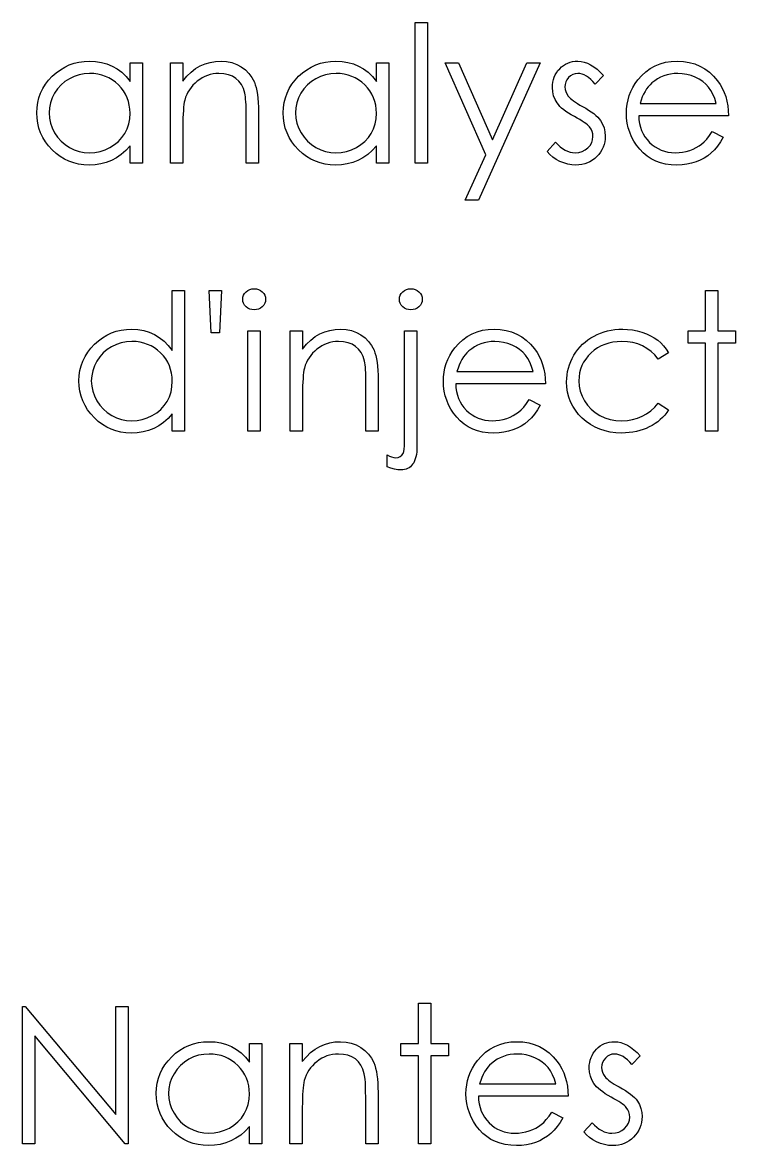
# Model space of a CAD drawing. Header units: millimetres. Extents: x 3 to 788, y -577 to 0.
# Drawn here: x 421.16 to 439.34, y -338.71 to -310.07 of the extents above; entities that cross this region are included whole.
import ezdxf

# ---------------------------------------------------------------- set-up
doc = ezdxf.new("R2010")
doc.units = ezdxf.units.MM
doc.layers.get('0').update_dxf_attribs({"lineweight": 25})

msp = doc.modelspace()

# ---------------------------------------------------------------- linework, layer by layer
at = {"color": 7, "linetype": 'Continuous', "flags": 128}
for points in [[(431.176, -310.074), (431.49, -310.074), (431.49, -310.074), (431.49, -313.663), (431.49, -313.663), (431.176, -313.663), (431.176, -313.663), (431.176, -310.074)], [(424.221, -311.106), (424.221, -313.663), (424.221, -313.663), (423.907, -313.663), (423.907, -313.663), (423.907, -313.221), (423.907, -313.221), (423.798, -313.339), (423.684, -313.44), (423.562, -313.524), (423.434, -313.591), (423.3, -313.642), (423.161, -313.679), (423.014, -313.701), (422.862, -313.708), (422.862, -313.708), (422.727, -313.702), (422.596, -313.684), (422.471, -313.653), (422.35, -313.611), (422.235, -313.557), (422.124, -313.49), (422.019, -313.412), (421.919, -313.32), (421.827, -313.221), (421.748, -313.116), (421.681, -313.006), (421.626, -312.891), (421.583, -312.77), (421.553, -312.645), (421.535, -312.513), (421.528, -312.377), (421.528, -312.377), (421.535, -312.244), (421.553, -312.115), (421.584, -311.992), (421.627, -311.873), (421.683, -311.759), (421.75, -311.65), (421.83, -311.546), (421.922, -311.447), (422.023, -311.357), (422.13, -311.278), (422.241, -311.211), (422.357, -311.157), (422.478, -311.115), (422.605, -311.085), (422.736, -311.067), (422.872, -311.061), (422.872, -311.061), (423.028, -311.068), (423.177, -311.092), (423.318, -311.131), (423.451, -311.185), (423.576, -311.256), (423.695, -311.345), (423.804, -311.453), (423.907, -311.579), (423.907, -311.579), (423.907, -311.106), (423.907, -311.106), (424.221, -311.106)], [(424.939, -311.106), (425.253, -311.106), (425.253, -311.106), (425.253, -311.567), (425.253, -311.567), (425.356, -311.444), (425.464, -311.338), (425.577, -311.251), (425.697, -311.181), (425.821, -311.129), (425.95, -311.091), (426.086, -311.068), (426.226, -311.061), (426.226, -311.061), (426.367, -311.07), (426.501, -311.096), (426.626, -311.142), (426.742, -311.205), (426.847, -311.284), (426.938, -311.375), (427.014, -311.479), (427.075, -311.595), (427.1, -311.66), (427.122, -311.734), (427.14, -311.817), (427.156, -311.908), (427.167, -312.007), (427.175, -312.115), (427.181, -312.232), (427.182, -312.357), (427.182, -312.357), (427.182, -313.663), (427.182, -313.663), (426.868, -313.663), (426.868, -313.663), (426.868, -312.46), (426.868, -312.46), (426.867, -312.356), (426.866, -312.26), (426.863, -312.174), (426.859, -312.096), (426.853, -312.028), (426.847, -311.969), (426.839, -311.919), (426.831, -311.878), (426.831, -311.878), (426.795, -311.76), (426.745, -311.658), (426.682, -311.572), (426.606, -311.501), (426.516, -311.446), (426.414, -311.406), (426.299, -311.383), (426.171, -311.375), (426.171, -311.375), (426.095, -311.378), (426.022, -311.387), (425.95, -311.402), (425.88, -311.423), (425.812, -311.451), (425.746, -311.484), (425.683, -311.524), (425.621, -311.57), (425.563, -311.62), (425.51, -311.673), (425.462, -311.729), (425.42, -311.788), (425.382, -311.849), (425.35, -311.914), (425.323, -311.982), (425.301, -312.052), (425.301, -312.052), (425.29, -312.104), (425.28, -312.166), (425.272, -312.236), (425.265, -312.318), (425.26, -312.408), (425.256, -312.509), (425.253, -312.619), (425.253, -312.738), (425.253, -312.738), (425.253, -313.663), (425.253, -313.663), (424.939, -313.663), (424.939, -313.663), (424.939, -311.106)], [(430.503, -311.106), (430.503, -313.663), (430.503, -313.663), (430.189, -313.663), (430.189, -313.663), (430.189, -313.221), (430.189, -313.221), (430.08, -313.339), (429.966, -313.44), (429.844, -313.524), (429.716, -313.591), (429.582, -313.642), (429.443, -313.679), (429.296, -313.701), (429.144, -313.708), (429.144, -313.708), (429.009, -313.702), (428.878, -313.684), (428.753, -313.653), (428.632, -313.611), (428.517, -313.557), (428.406, -313.49), (428.301, -313.412), (428.201, -313.32), (428.109, -313.221), (428.03, -313.116), (427.963, -313.006), (427.908, -312.891), (427.865, -312.77), (427.835, -312.645), (427.817, -312.513), (427.81, -312.377), (427.81, -312.377), (427.817, -312.244), (427.835, -312.115), (427.866, -311.992), (427.909, -311.873), (427.965, -311.759), (428.032, -311.65), (428.112, -311.546), (428.204, -311.447), (428.305, -311.357), (428.412, -311.278), (428.523, -311.211), (428.639, -311.157), (428.76, -311.115), (428.887, -311.085), (429.018, -311.067), (429.154, -311.061), (429.154, -311.061), (429.31, -311.068), (429.459, -311.092), (429.6, -311.131), (429.733, -311.185), (429.858, -311.256), (429.977, -311.345), (430.086, -311.453), (430.189, -311.579), (430.189, -311.579), (430.189, -311.106), (430.189, -311.106), (430.503, -311.106)], [(431.939, -311.106), (432.277, -311.106), (432.277, -311.106), (433.143, -313.065), (433.143, -313.065), (434.022, -311.106), (434.022, -311.106), (434.362, -311.106), (434.362, -311.106), (432.791, -314.606), (432.791, -314.606), (432.452, -314.606), (432.452, -314.606), (432.973, -313.445), (432.973, -313.445), (431.939, -311.106)], [(435.977, -311.425), (435.764, -311.644), (435.764, -311.644), (435.708, -311.581), (435.652, -311.526), (435.596, -311.48), (435.541, -311.442), (435.486, -311.413), (435.431, -311.392), (435.376, -311.379), (435.322, -311.375), (435.322, -311.375), (435.256, -311.381), (435.195, -311.401), (435.139, -311.433), (435.087, -311.479), (435.045, -311.533), (435.014, -311.59), (434.996, -311.652), (434.99, -311.719), (434.99, -311.719), (434.996, -311.779), (435.012, -311.838), (435.039, -311.895), (435.077, -311.951), (435.077, -311.951), (435.101, -311.98), (435.132, -312.009), (435.169, -312.041), (435.211, -312.073), (435.261, -312.107), (435.315, -312.141), (435.376, -312.178), (435.442, -312.215), (435.442, -312.215), (435.523, -312.261), (435.598, -312.307), (435.666, -312.352), (435.727, -312.397), (435.781, -312.442), (435.828, -312.486), (435.869, -312.53), (435.903, -312.574), (435.903, -312.574), (435.955, -312.664), (435.992, -312.76), (436.014, -312.862), (436.022, -312.969), (436.022, -312.969), (436.018, -313.045), (436.009, -313.118), (435.992, -313.188), (435.969, -313.255), (435.938, -313.319), (435.901, -313.38), (435.858, -313.438), (435.807, -313.494), (435.752, -313.544), (435.694, -313.588), (435.632, -313.624), (435.567, -313.654), (435.498, -313.678), (435.426, -313.695), (435.351, -313.705), (435.272, -313.708), (435.272, -313.708), (435.167, -313.703), (435.064, -313.685), (434.963, -313.656), (434.864, -313.616), (434.77, -313.566), (434.686, -313.506), (434.609, -313.438), (434.541, -313.362), (434.541, -313.362), (434.749, -313.125), (434.749, -313.125), (434.81, -313.188), (434.871, -313.243), (434.933, -313.289), (434.996, -313.327), (435.059, -313.356), (435.125, -313.377), (435.19, -313.39), (435.256, -313.394), (435.256, -313.394), (435.347, -313.386), (435.43, -313.363), (435.507, -313.325), (435.576, -313.271), (435.634, -313.208), (435.675, -313.137), (435.699, -313.063), (435.708, -312.982), (435.708, -312.982), (435.702, -312.916), (435.686, -312.853), (435.659, -312.794), (435.622, -312.738), (435.622, -312.738), (435.597, -312.712), (435.566, -312.683), (435.527, -312.652), (435.482, -312.62), (435.43, -312.586), (435.371, -312.551), (435.306, -312.514), (435.234, -312.475), (435.234, -312.475), (435.156, -312.431), (435.085, -312.387), (435.02, -312.342), (434.961, -312.299), (434.909, -312.255), (434.864, -312.212), (434.825, -312.168), (434.793, -312.126), (434.793, -312.126), (434.742, -312.037), (434.705, -311.941), (434.683, -311.84), (434.676, -311.732), (434.676, -311.732), (434.679, -311.661), (434.687, -311.594), (434.702, -311.529), (434.721, -311.467), (434.747, -311.409), (434.779, -311.354), (434.816, -311.301), (434.859, -311.252), (434.906, -311.207), (434.957, -311.169), (435.01, -311.136), (435.066, -311.108), (435.126, -311.087), (435.188, -311.073), (435.254, -311.064), (435.322, -311.061), (435.322, -311.061), (435.404, -311.066), (435.485, -311.083), (435.567, -311.112), (435.649, -311.152), (435.73, -311.203), (435.812, -311.265), (435.895, -311.339), (435.977, -311.425)], [(438.749, -312.856), (439.028, -313.002), (439.028, -313.002), (438.96, -313.119), (438.886, -313.224), (438.808, -313.318), (438.723, -313.4), (438.634, -313.47), (438.54, -313.532), (438.44, -313.585), (438.335, -313.63), (438.223, -313.664), (438.105, -313.689), (437.979, -313.703), (437.847, -313.708), (437.847, -313.708), (437.7, -313.702), (437.561, -313.683), (437.43, -313.651), (437.308, -313.607), (437.194, -313.55), (437.088, -313.481), (436.99, -313.399), (436.901, -313.304), (436.821, -313.202), (436.752, -313.096), (436.694, -312.987), (436.646, -312.874), (436.608, -312.758), (436.581, -312.64), (436.566, -312.517), (436.56, -312.391), (436.56, -312.391), (436.565, -312.274), (436.579, -312.159), (436.602, -312.047), (436.634, -311.939), (436.675, -311.833), (436.726, -311.732), (436.786, -311.633), (436.855, -311.537), (436.855, -311.537), (436.952, -311.426), (437.058, -311.329), (437.17, -311.247), (437.292, -311.18), (437.421, -311.128), (437.557, -311.09), (437.702, -311.068), (437.855, -311.061), (437.855, -311.061), (438.012, -311.068), (438.161, -311.092), (438.302, -311.132), (438.435, -311.186), (438.559, -311.257), (438.676, -311.344), (438.784, -311.446), (438.885, -311.564), (438.885, -311.564), (438.949, -311.656), (439.005, -311.753), (439.052, -311.856), (439.091, -311.964), (439.122, -312.077), (439.144, -312.197), (439.157, -312.321), (439.163, -312.452), (439.163, -312.452), (436.875, -312.452), (436.875, -312.452), (436.881, -312.553), (436.895, -312.649), (436.917, -312.741), (436.948, -312.828), (436.986, -312.91), (437.032, -312.988), (437.087, -313.061), (437.149, -313.13), (437.218, -313.191), (437.29, -313.245), (437.367, -313.291), (437.447, -313.328), (437.531, -313.357), (437.62, -313.377), (437.712, -313.39), (437.808, -313.394), (437.808, -313.394), (437.902, -313.391), (437.993, -313.379), (438.085, -313.36), (438.174, -313.334), (438.261, -313.302), (438.34, -313.264), (438.412, -313.222), (438.478, -313.175), (438.542, -313.119), (438.608, -313.046), (438.678, -312.959), (438.749, -312.856)], [(422.876, -311.375), (422.738, -311.383), (422.607, -311.408), (422.48, -311.449), (422.359, -311.507), (422.247, -311.579), (422.147, -311.665), (422.058, -311.764), (421.982, -311.877), (421.921, -311.997), (421.878, -312.122), (421.851, -312.25), (421.842, -312.381), (421.842, -312.381), (421.852, -312.511), (421.878, -312.639), (421.922, -312.764), (421.983, -312.886), (422.061, -312.999), (422.149, -313.1), (422.25, -313.187), (422.363, -313.26), (422.484, -313.319), (422.609, -313.36), (422.739, -313.386), (422.873, -313.394), (422.873, -313.394), (423.009, -313.386), (423.142, -313.361), (423.27, -313.32), (423.395, -313.262), (423.51, -313.189), (423.613, -313.105), (423.7, -313.009), (423.773, -312.902), (423.832, -312.785), (423.874, -312.66), (423.898, -312.529), (423.907, -312.39), (423.907, -312.39), (423.902, -312.284), (423.888, -312.183), (423.864, -312.085), (423.832, -311.993), (423.79, -311.904), (423.739, -311.82), (423.679, -311.741), (423.609, -311.666), (423.532, -311.598), (423.452, -311.538), (423.366, -311.488), (423.277, -311.448), (423.183, -311.415), (423.085, -311.393), (422.982, -311.379), (422.876, -311.375)], [(429.158, -311.375), (429.021, -311.383), (428.889, -311.408), (428.763, -311.449), (428.641, -311.507), (428.529, -311.579), (428.429, -311.665), (428.34, -311.764), (428.264, -311.877), (428.203, -311.997), (428.16, -312.122), (428.133, -312.25), (428.125, -312.381), (428.125, -312.381), (428.134, -312.511), (428.16, -312.639), (428.204, -312.764), (428.265, -312.886), (428.343, -312.999), (428.431, -313.1), (428.532, -313.187), (428.645, -313.26), (428.766, -313.319), (428.892, -313.36), (429.021, -313.386), (429.155, -313.394), (429.155, -313.394), (429.291, -313.386), (429.424, -313.361), (429.552, -313.32), (429.677, -313.262), (429.792, -313.189), (429.895, -313.105), (429.982, -313.009), (430.055, -312.902), (430.114, -312.785), (430.156, -312.66), (430.18, -312.529), (430.189, -312.39), (430.189, -312.39), (430.184, -312.284), (430.17, -312.183), (430.147, -312.085), (430.114, -311.993), (430.072, -311.904), (430.021, -311.82), (429.961, -311.741), (429.891, -311.666), (429.814, -311.598), (429.734, -311.538), (429.648, -311.488), (429.559, -311.448), (429.465, -311.415), (429.367, -311.393), (429.265, -311.379), (429.158, -311.375)], [(438.849, -312.138), (438.812, -312.014), (438.766, -311.903), (438.714, -311.805), (438.653, -311.721), (438.585, -311.647), (438.505, -311.58), (438.415, -311.521), (438.315, -311.47), (438.208, -311.428), (438.098, -311.399), (437.986, -311.38), (437.871, -311.375), (437.871, -311.375), (437.777, -311.378), (437.686, -311.39), (437.598, -311.408), (437.515, -311.434), (437.433, -311.469), (437.356, -311.509), (437.283, -311.559), (437.212, -311.615), (437.212, -311.615), (437.163, -311.661), (437.117, -311.713), (437.074, -311.77), (437.035, -311.832), (436.999, -311.901), (436.965, -311.974), (436.935, -312.053), (436.907, -312.138), (436.907, -312.138), (438.849, -312.138)], [(425.298, -316.907), (425.298, -320.497), (425.298, -320.497), (424.983, -320.497), (424.983, -320.497), (424.983, -320.054), (424.983, -320.054), (424.875, -320.172), (424.761, -320.273), (424.639, -320.357), (424.511, -320.424), (424.377, -320.476), (424.237, -320.512), (424.091, -320.534), (423.939, -320.541), (423.939, -320.541), (423.803, -320.535), (423.673, -320.517), (423.548, -320.487), (423.427, -320.445), (423.312, -320.39), (423.201, -320.323), (423.096, -320.245), (422.996, -320.154), (422.904, -320.054), (422.825, -319.95), (422.758, -319.84), (422.703, -319.724), (422.66, -319.603), (422.63, -319.478), (422.612, -319.347), (422.605, -319.211), (422.605, -319.211), (422.612, -319.078), (422.63, -318.949), (422.661, -318.825), (422.704, -318.706), (422.76, -318.592), (422.827, -318.484), (422.907, -318.379), (422.999, -318.28), (423.1, -318.19), (423.207, -318.111), (423.318, -318.045), (423.434, -317.991), (423.555, -317.948), (423.682, -317.918), (423.813, -317.9), (423.949, -317.894), (423.949, -317.894), (424.105, -317.902), (424.254, -317.928), (424.395, -317.97), (424.528, -318.029), (424.653, -318.105), (424.772, -318.198), (424.881, -318.308), (424.983, -318.434), (424.983, -318.434), (424.983, -316.907), (424.983, -316.907), (425.298, -316.907)], [(426.191, -317.984), (425.973, -317.984), (425.973, -317.984), (425.926, -316.907), (425.926, -316.907), (426.24, -316.907), (426.24, -316.907), (426.191, -317.984)], [(427.069, -316.862), (427.127, -316.867), (427.181, -316.882), (427.231, -316.907), (427.275, -316.941), (427.313, -316.983), (427.34, -317.029), (427.356, -317.079), (427.362, -317.133), (427.362, -317.133), (427.356, -317.185), (427.34, -317.234), (427.313, -317.28), (427.275, -317.321), (427.231, -317.356), (427.181, -317.381), (427.127, -317.396), (427.069, -317.4), (427.069, -317.4), (427.011, -317.396), (426.959, -317.381), (426.909, -317.356), (426.864, -317.321), (426.827, -317.28), (426.8, -317.234), (426.784, -317.185), (426.778, -317.133), (426.778, -317.133), (426.784, -317.079), (426.8, -317.029), (426.827, -316.983), (426.864, -316.941), (426.909, -316.907), (426.959, -316.882), (427.011, -316.867), (427.069, -316.862)], [(431.064, -316.862), (431.123, -316.867), (431.176, -316.882), (431.226, -316.907), (431.27, -316.941), (431.308, -316.983), (431.334, -317.029), (431.35, -317.079), (431.355, -317.133), (431.355, -317.133), (431.35, -317.185), (431.334, -317.234), (431.308, -317.28), (431.27, -317.321), (431.226, -317.356), (431.176, -317.381), (431.123, -317.396), (431.064, -317.4), (431.064, -317.4), (431.005, -317.396), (430.951, -317.381), (430.902, -317.356), (430.857, -317.321), (430.82, -317.28), (430.793, -317.234), (430.778, -317.185), (430.772, -317.133), (430.772, -317.133), (430.778, -317.079), (430.793, -317.029), (430.82, -316.983), (430.857, -316.941), (430.902, -316.907), (430.951, -316.882), (431.005, -316.867), (431.064, -316.862)], [(438.58, -316.907), (438.894, -316.907), (438.894, -316.907), (438.894, -317.939), (438.894, -317.939), (439.342, -317.939), (439.342, -317.939), (439.342, -318.253), (439.342, -318.253), (438.894, -318.253), (438.894, -318.253), (438.894, -320.497), (438.894, -320.497), (438.58, -320.497), (438.58, -320.497), (438.58, -318.253), (438.58, -318.253), (438.131, -318.253), (438.131, -318.253), (438.131, -317.939), (438.131, -317.939), (438.58, -317.939), (438.58, -317.939), (438.58, -316.907)], [(426.913, -317.939), (427.227, -317.939), (427.227, -317.939), (427.227, -320.497), (427.227, -320.497), (426.913, -320.497), (426.913, -320.497), (426.913, -317.939)], [(427.99, -317.939), (428.304, -317.939), (428.304, -317.939), (428.304, -318.4), (428.304, -318.4), (428.407, -318.277), (428.515, -318.171), (428.629, -318.084), (428.748, -318.015), (428.872, -317.962), (429.002, -317.924), (429.137, -317.902), (429.277, -317.894), (429.277, -317.894), (429.419, -317.903), (429.552, -317.93), (429.677, -317.975), (429.793, -318.038), (429.898, -318.117), (429.989, -318.208), (430.065, -318.312), (430.126, -318.428), (430.151, -318.494), (430.173, -318.568), (430.191, -318.65), (430.207, -318.741), (430.218, -318.841), (430.226, -318.949), (430.232, -319.066), (430.233, -319.19), (430.233, -319.19), (430.233, -320.497), (430.233, -320.497), (429.919, -320.497), (429.919, -320.497), (429.919, -319.293), (429.919, -319.293), (429.919, -319.189), (429.917, -319.094), (429.914, -319.007), (429.91, -318.93), (429.905, -318.862), (429.898, -318.803), (429.891, -318.752), (429.882, -318.712), (429.882, -318.712), (429.846, -318.594), (429.797, -318.491), (429.734, -318.405), (429.657, -318.334), (429.567, -318.279), (429.465, -318.24), (429.35, -318.216), (429.222, -318.208), (429.222, -318.208), (429.147, -318.211), (429.073, -318.22), (429.001, -318.235), (428.932, -318.257), (428.863, -318.285), (428.798, -318.318), (428.734, -318.357), (428.672, -318.403), (428.614, -318.454), (428.561, -318.506), (428.514, -318.562), (428.471, -318.621), (428.434, -318.683), (428.401, -318.747), (428.374, -318.815), (428.352, -318.885), (428.352, -318.885), (428.341, -318.937), (428.331, -318.999), (428.323, -319.07), (428.316, -319.151), (428.311, -319.242), (428.307, -319.342), (428.305, -319.452), (428.304, -319.572), (428.304, -319.572), (428.304, -320.497), (428.304, -320.497), (427.99, -320.497), (427.99, -320.497), (427.99, -317.939)], [(430.907, -317.939), (431.221, -317.939), (431.221, -317.939), (431.221, -320.87), (431.221, -320.87), (431.219, -320.948), (431.214, -321.02), (431.205, -321.086), (431.193, -321.148), (431.178, -321.203), (431.159, -321.254), (431.137, -321.299), (431.111, -321.338), (431.083, -321.372), (431.052, -321.402), (431.018, -321.427), (430.982, -321.447), (430.943, -321.463), (430.902, -321.475), (430.858, -321.482), (430.812, -321.484), (430.812, -321.484), (430.731, -321.479), (430.645, -321.463), (430.554, -321.438), (430.458, -321.403), (430.458, -321.403), (430.458, -321.101), (430.458, -321.101), (430.518, -321.131), (430.576, -321.152), (430.63, -321.165), (430.681, -321.17), (430.681, -321.17), (430.74, -321.163), (430.791, -321.142), (430.834, -321.108), (430.869, -321.06), (430.869, -321.06), (430.886, -321.015), (430.897, -320.952), (430.904, -320.869), (430.907, -320.768), (430.907, -320.768), (430.907, -317.939)], [(434.083, -319.689), (434.362, -319.835), (434.362, -319.835), (434.293, -319.953), (434.219, -320.058), (434.141, -320.152), (434.057, -320.233), (433.968, -320.304), (433.874, -320.366), (433.773, -320.419), (433.668, -320.463), (433.557, -320.497), (433.438, -320.522), (433.313, -320.537), (433.18, -320.541), (433.18, -320.541), (433.033, -320.535), (432.894, -320.516), (432.764, -320.485), (432.641, -320.441), (432.528, -320.384), (432.422, -320.314), (432.324, -320.232), (432.234, -320.138), (432.155, -320.035), (432.085, -319.929), (432.027, -319.82), (431.979, -319.707), (431.941, -319.591), (431.915, -319.473), (431.899, -319.35), (431.894, -319.225), (431.894, -319.225), (431.899, -319.107), (431.912, -318.992), (431.935, -318.881), (431.967, -318.772), (432.009, -318.667), (432.059, -318.565), (432.12, -318.466), (432.188, -318.371), (432.188, -318.371), (432.286, -318.259), (432.391, -318.162), (432.504, -318.081), (432.625, -318.013), (432.754, -317.961), (432.891, -317.923), (433.035, -317.902), (433.188, -317.894), (433.188, -317.894), (433.345, -317.902), (433.494, -317.926), (433.635, -317.965), (433.768, -318.02), (433.893, -318.09), (434.009, -318.177), (434.118, -318.28), (434.218, -318.397), (434.218, -318.397), (434.282, -318.489), (434.338, -318.586), (434.386, -318.689), (434.424, -318.797), (434.455, -318.911), (434.477, -319.03), (434.491, -319.155), (434.496, -319.285), (434.496, -319.285), (432.208, -319.285), (432.208, -319.285), (432.214, -319.386), (432.228, -319.483), (432.251, -319.575), (432.281, -319.662), (432.319, -319.744), (432.366, -319.821), (432.42, -319.894), (432.483, -319.963), (432.551, -320.025), (432.624, -320.079), (432.7, -320.124), (432.781, -320.161), (432.865, -320.19), (432.953, -320.211), (433.045, -320.223), (433.141, -320.227), (433.141, -320.227), (433.235, -320.224), (433.327, -320.213), (433.418, -320.194), (433.508, -320.168), (433.594, -320.136), (433.673, -320.098), (433.745, -320.056), (433.811, -320.009), (433.875, -319.952), (433.942, -319.879), (434.011, -319.792), (434.083, -319.689)], [(437.637, -318.494), (437.374, -318.657), (437.374, -318.657), (437.285, -318.552), (437.188, -318.461), (437.083, -318.383), (436.971, -318.32), (436.851, -318.271), (436.722, -318.236), (436.587, -318.215), (436.443, -318.208), (436.443, -318.208), (436.328, -318.213), (436.218, -318.226), (436.112, -318.25), (436.012, -318.281), (435.917, -318.322), (435.826, -318.373), (435.741, -318.432), (435.66, -318.501), (435.587, -318.576), (435.524, -318.655), (435.47, -318.737), (435.427, -318.824), (435.392, -318.915), (435.368, -319.01), (435.354, -319.108), (435.349, -319.211), (435.349, -319.211), (435.358, -319.345), (435.385, -319.474), (435.429, -319.601), (435.492, -319.723), (435.57, -319.835), (435.662, -319.936), (435.767, -320.022), (435.885, -320.095), (436.014, -320.153), (436.15, -320.194), (436.294, -320.219), (436.445, -320.227), (436.445, -320.227), (436.584, -320.22), (436.717, -320.199), (436.842, -320.164), (436.962, -320.115), (437.075, -320.052), (437.181, -319.975), (437.281, -319.884), (437.374, -319.779), (437.374, -319.779), (437.637, -319.951), (437.637, -319.951), (437.59, -320.019), (437.538, -320.084), (437.482, -320.144), (437.422, -320.2), (437.359, -320.253), (437.291, -320.301), (437.219, -320.346), (437.144, -320.387), (437.066, -320.423), (436.985, -320.455), (436.901, -320.481), (436.814, -320.503), (436.725, -320.52), (436.633, -320.532), (436.538, -320.539), (436.441, -320.541), (436.441, -320.541), (436.292, -320.536), (436.15, -320.518), (436.015, -320.488), (435.886, -320.447), (435.763, -320.394), (435.647, -320.328), (435.537, -320.251), (435.434, -320.162), (435.34, -320.065), (435.26, -319.962), (435.191, -319.854), (435.135, -319.742), (435.091, -319.623), (435.06, -319.5), (435.041, -319.372), (435.035, -319.239), (435.035, -319.239), (435.038, -319.148), (435.047, -319.059), (435.061, -318.972), (435.082, -318.886), (435.108, -318.802), (435.14, -318.719), (435.178, -318.639), (435.221, -318.559), (435.27, -318.483), (435.324, -318.411), (435.381, -318.343), (435.444, -318.28), (435.509, -318.221), (435.58, -318.167), (435.656, -318.116), (435.735, -318.07), (435.818, -318.029), (435.903, -317.993), (435.991, -317.963), (436.082, -317.938), (436.174, -317.919), (436.269, -317.905), (436.366, -317.897), (436.466, -317.894), (436.466, -317.894), (436.592, -317.899), (436.716, -317.914), (436.837, -317.938), (436.957, -317.972), (437.07, -318.014), (437.175, -318.062), (437.271, -318.116), (437.358, -318.175), (437.437, -318.242), (437.51, -318.317), (437.577, -318.401), (437.637, -318.494)], [(423.953, -318.208), (423.815, -318.217), (423.684, -318.241), (423.557, -318.282), (423.436, -318.34), (423.324, -318.412), (423.224, -318.498), (423.135, -318.597), (423.059, -318.71), (422.998, -318.831), (422.954, -318.956), (422.928, -319.083), (422.919, -319.214), (422.919, -319.214), (422.928, -319.345), (422.954, -319.472), (422.999, -319.597), (423.06, -319.719), (423.137, -319.833), (423.226, -319.933), (423.327, -320.02), (423.44, -320.093), (423.561, -320.152), (423.686, -320.194), (423.816, -320.219), (423.95, -320.227), (423.95, -320.227), (424.086, -320.219), (424.219, -320.194), (424.347, -320.153), (424.472, -320.095), (424.587, -320.023), (424.69, -319.939), (424.777, -319.842), (424.85, -319.735), (424.908, -319.618), (424.951, -319.493), (424.975, -319.362), (424.983, -319.223), (424.983, -319.223), (424.979, -319.118), (424.965, -319.016), (424.941, -318.918), (424.909, -318.826), (424.867, -318.737), (424.816, -318.653), (424.756, -318.574), (424.686, -318.499), (424.609, -318.431), (424.528, -318.372), (424.443, -318.322), (424.354, -318.281), (424.26, -318.249), (424.162, -318.226), (424.059, -318.212), (423.953, -318.208)], [(434.182, -318.971), (434.145, -318.847), (434.099, -318.736), (434.047, -318.639), (433.987, -318.555), (433.918, -318.48), (433.838, -318.414), (433.748, -318.355), (433.648, -318.304), (433.541, -318.261), (433.431, -318.232), (433.319, -318.214), (433.204, -318.208), (433.204, -318.208), (433.11, -318.212), (433.019, -318.223), (432.931, -318.242), (432.848, -318.268), (432.767, -318.302), (432.69, -318.343), (432.616, -318.392), (432.545, -318.448), (432.545, -318.448), (432.496, -318.494), (432.45, -318.546), (432.408, -318.603), (432.368, -318.665), (432.332, -318.734), (432.298, -318.808), (432.268, -318.886), (432.241, -318.971), (432.241, -318.971), (434.182, -318.971)], [(421.164, -338.663), (421.164, -335.163), (421.164, -335.163), (421.23, -335.163), (421.23, -335.163), (423.542, -337.918), (423.542, -337.918), (423.542, -335.163), (423.542, -335.163), (423.856, -335.163), (423.856, -335.163), (423.856, -338.663), (423.856, -338.663), (423.785, -338.663), (423.785, -338.663), (421.478, -335.915), (421.478, -335.915), (421.478, -338.663), (421.478, -338.663), (421.164, -338.663)], [(431.26, -335.074), (431.574, -335.074), (431.574, -335.074), (431.574, -336.106), (431.574, -336.106), (432.023, -336.106), (432.023, -336.106), (432.023, -336.42), (432.023, -336.42), (431.574, -336.42), (431.574, -336.42), (431.574, -338.663), (431.574, -338.663), (431.26, -338.663), (431.26, -338.663), (431.26, -336.42), (431.26, -336.42), (430.811, -336.42), (430.811, -336.42), (430.811, -336.106), (430.811, -336.106), (431.26, -336.106), (431.26, -336.106), (431.26, -335.074)], [(427.266, -336.106), (427.266, -338.663), (427.266, -338.663), (426.952, -338.663), (426.952, -338.663), (426.952, -338.221), (426.952, -338.221), (426.844, -338.339), (426.729, -338.44), (426.607, -338.524), (426.48, -338.591), (426.346, -338.642), (426.206, -338.679), (426.06, -338.701), (425.908, -338.708), (425.908, -338.708), (425.772, -338.702), (425.642, -338.684), (425.516, -338.653), (425.396, -338.611), (425.281, -338.557), (425.17, -338.49), (425.065, -338.412), (424.965, -338.32), (424.873, -338.221), (424.793, -338.116), (424.727, -338.006), (424.671, -337.891), (424.629, -337.77), (424.599, -337.645), (424.58, -337.513), (424.574, -337.377), (424.574, -337.377), (424.58, -337.244), (424.599, -337.115), (424.629, -336.992), (424.673, -336.873), (424.728, -336.759), (424.796, -336.65), (424.875, -336.546), (424.968, -336.447), (425.069, -336.357), (425.176, -336.278), (425.286, -336.211), (425.403, -336.157), (425.524, -336.115), (425.65, -336.085), (425.781, -336.067), (425.917, -336.061), (425.917, -336.061), (426.074, -336.068), (426.222, -336.092), (426.363, -336.131), (426.496, -336.185), (426.622, -336.256), (426.74, -336.345), (426.85, -336.453), (426.952, -336.579), (426.952, -336.579), (426.952, -336.106), (426.952, -336.106), (427.266, -336.106)], [(427.984, -336.106), (428.298, -336.106), (428.298, -336.106), (428.298, -336.567), (428.298, -336.567), (428.401, -336.444), (428.509, -336.338), (428.623, -336.251), (428.742, -336.181), (428.866, -336.129), (428.996, -336.091), (429.131, -336.068), (429.271, -336.061), (429.271, -336.061), (429.413, -336.07), (429.546, -336.096), (429.671, -336.142), (429.788, -336.205), (429.893, -336.284), (429.984, -336.375), (430.06, -336.479), (430.121, -336.595), (430.146, -336.66), (430.168, -336.734), (430.186, -336.817), (430.201, -336.908), (430.212, -337.007), (430.221, -337.115), (430.226, -337.232), (430.228, -337.357), (430.228, -337.357), (430.228, -338.663), (430.228, -338.663), (429.914, -338.663), (429.914, -338.663), (429.914, -337.46), (429.914, -337.46), (429.913, -337.356), (429.912, -337.26), (429.909, -337.174), (429.905, -337.096), (429.899, -337.028), (429.893, -336.969), (429.885, -336.919), (429.877, -336.878), (429.877, -336.878), (429.841, -336.76), (429.791, -336.658), (429.728, -336.572), (429.652, -336.501), (429.562, -336.446), (429.459, -336.406), (429.344, -336.383), (429.217, -336.375), (429.217, -336.375), (429.141, -336.378), (429.067, -336.387), (428.995, -336.402), (428.926, -336.423), (428.858, -336.451), (428.792, -336.484), (428.728, -336.524), (428.666, -336.57), (428.608, -336.62), (428.556, -336.673), (428.508, -336.729), (428.465, -336.788), (428.428, -336.849), (428.396, -336.914), (428.368, -336.982), (428.347, -337.052), (428.347, -337.052), (428.336, -337.104), (428.326, -337.166), (428.317, -337.236), (428.31, -337.318), (428.305, -337.408), (428.301, -337.509), (428.299, -337.619), (428.298, -337.738), (428.298, -337.738), (428.298, -338.663), (428.298, -338.663), (427.984, -338.663), (427.984, -338.663), (427.984, -336.106)], [(434.66, -337.856), (434.939, -338.002), (434.939, -338.002), (434.871, -338.119), (434.797, -338.224), (434.719, -338.318), (434.634, -338.4), (434.545, -338.47), (434.451, -338.532), (434.351, -338.585), (434.246, -338.63), (434.134, -338.664), (434.016, -338.689), (433.89, -338.703), (433.758, -338.708), (433.758, -338.708), (433.611, -338.702), (433.472, -338.683), (433.342, -338.651), (433.219, -338.607), (433.105, -338.55), (432.999, -338.481), (432.901, -338.399), (432.812, -338.304), (432.732, -338.202), (432.663, -338.096), (432.605, -337.987), (432.557, -337.874), (432.519, -337.758), (432.492, -337.64), (432.477, -337.517), (432.471, -337.391), (432.471, -337.391), (432.476, -337.274), (432.49, -337.159), (432.513, -337.047), (432.545, -336.939), (432.586, -336.833), (432.637, -336.732), (432.697, -336.633), (432.766, -336.537), (432.766, -336.537), (432.863, -336.426), (432.969, -336.329), (433.081, -336.247), (433.203, -336.18), (433.332, -336.128), (433.468, -336.09), (433.613, -336.068), (433.766, -336.061), (433.766, -336.061), (433.923, -336.068), (434.072, -336.092), (434.213, -336.132), (434.346, -336.186), (434.47, -336.257), (434.587, -336.344), (434.695, -336.446), (434.796, -336.564), (434.796, -336.564), (434.86, -336.656), (434.916, -336.753), (434.963, -336.856), (435.002, -336.964), (435.033, -337.077), (435.055, -337.197), (435.068, -337.321), (435.074, -337.452), (435.074, -337.452), (432.786, -337.452), (432.786, -337.452), (432.792, -337.553), (432.806, -337.649), (432.828, -337.741), (432.859, -337.828), (432.897, -337.91), (432.943, -337.988), (432.998, -338.061), (433.06, -338.13), (433.129, -338.191), (433.201, -338.245), (433.278, -338.291), (433.358, -338.328), (433.442, -338.357), (433.531, -338.377), (433.623, -338.39), (433.719, -338.394), (433.719, -338.394), (433.813, -338.391), (433.905, -338.379), (433.996, -338.36), (434.085, -338.334), (434.172, -338.302), (434.251, -338.264), (434.323, -338.222), (434.389, -338.175), (434.453, -338.119), (434.519, -338.046), (434.589, -337.959), (434.66, -337.856)], [(436.914, -336.425), (436.701, -336.644), (436.701, -336.644), (436.644, -336.581), (436.588, -336.526), (436.532, -336.48), (436.478, -336.442), (436.422, -336.413), (436.368, -336.392), (436.313, -336.379), (436.259, -336.375), (436.259, -336.375), (436.193, -336.381), (436.132, -336.401), (436.075, -336.433), (436.024, -336.479), (435.981, -336.533), (435.951, -336.59), (435.933, -336.652), (435.927, -336.719), (435.927, -336.719), (435.932, -336.779), (435.948, -336.838), (435.976, -336.895), (436.013, -336.951), (436.013, -336.951), (436.038, -336.98), (436.069, -337.009), (436.105, -337.041), (436.148, -337.073), (436.197, -337.107), (436.252, -337.141), (436.312, -337.178), (436.379, -337.215), (436.379, -337.215), (436.46, -337.261), (436.534, -337.307), (436.602, -337.352), (436.663, -337.397), (436.717, -337.442), (436.765, -337.486), (436.806, -337.53), (436.839, -337.574), (436.839, -337.574), (436.891, -337.664), (436.929, -337.76), (436.951, -337.862), (436.959, -337.969), (436.959, -337.969), (436.955, -338.045), (436.945, -338.118), (436.928, -338.188), (436.905, -338.255), (436.874, -338.319), (436.838, -338.38), (436.795, -338.438), (436.744, -338.494), (436.689, -338.544), (436.63, -338.588), (436.569, -338.624), (436.504, -338.654), (436.435, -338.678), (436.363, -338.695), (436.288, -338.705), (436.209, -338.708), (436.209, -338.708), (436.103, -338.703), (436, -338.685), (435.899, -338.656), (435.8, -338.616), (435.707, -338.566), (435.622, -338.506), (435.546, -338.438), (435.478, -338.362), (435.478, -338.362), (435.686, -338.125), (435.686, -338.125), (435.746, -338.188), (435.807, -338.243), (435.87, -338.289), (435.932, -338.327), (435.996, -338.356), (436.061, -338.377), (436.126, -338.39), (436.193, -338.394), (436.193, -338.394), (436.283, -338.386), (436.367, -338.363), (436.443, -338.325), (436.513, -338.271), (436.57, -338.208), (436.612, -338.137), (436.636, -338.063), (436.644, -337.982), (436.644, -337.982), (436.639, -337.916), (436.623, -337.853), (436.596, -337.794), (436.558, -337.738), (436.558, -337.738), (436.534, -337.712), (436.502, -337.683), (436.464, -337.652), (436.419, -337.62), (436.367, -337.586), (436.308, -337.551), (436.243, -337.514), (436.171, -337.475), (436.171, -337.475), (436.093, -337.431), (436.021, -337.387), (435.957, -337.342), (435.898, -337.299), (435.846, -337.255), (435.801, -337.212), (435.762, -337.168), (435.73, -337.126), (435.73, -337.126), (435.678, -337.037), (435.642, -336.941), (435.619, -336.84), (435.612, -336.732), (435.612, -336.732), (435.615, -336.661), (435.624, -336.594), (435.638, -336.529), (435.658, -336.467), (435.684, -336.409), (435.716, -336.354), (435.753, -336.301), (435.795, -336.252), (435.843, -336.207), (435.894, -336.169), (435.947, -336.136), (436.003, -336.108), (436.063, -336.087), (436.125, -336.073), (436.19, -336.064), (436.259, -336.061), (436.259, -336.061), (436.34, -336.066), (436.422, -336.083), (436.504, -336.112), (436.586, -336.152), (436.667, -336.203), (436.749, -336.265), (436.832, -336.339), (436.914, -336.425)], [(425.922, -336.375), (425.784, -336.383), (425.652, -336.408), (425.526, -336.449), (425.405, -336.507), (425.293, -336.579), (425.192, -336.665), (425.104, -336.764), (425.028, -336.877), (424.967, -336.997), (424.923, -337.122), (424.896, -337.25), (424.888, -337.381), (424.888, -337.381), (424.897, -337.511), (424.923, -337.639), (424.967, -337.764), (425.029, -337.886), (425.106, -337.999), (425.194, -338.1), (425.295, -338.187), (425.408, -338.26), (425.53, -338.319), (425.655, -338.36), (425.785, -338.386), (425.919, -338.394), (425.919, -338.394), (426.055, -338.386), (426.187, -338.361), (426.316, -338.32), (426.44, -338.262), (426.556, -338.189), (426.658, -338.105), (426.745, -338.009), (426.819, -337.902), (426.877, -337.785), (426.919, -337.66), (426.944, -337.529), (426.952, -337.39), (426.952, -337.39), (426.947, -337.284), (426.933, -337.183), (426.91, -337.085), (426.878, -336.993), (426.836, -336.904), (426.785, -336.82), (426.724, -336.741), (426.654, -336.666), (426.578, -336.598), (426.497, -336.538), (426.412, -336.488), (426.323, -336.448), (426.229, -336.415), (426.13, -336.393), (426.028, -336.379), (425.922, -336.375)], [(434.76, -337.138), (434.723, -337.014), (434.677, -336.903), (434.625, -336.805), (434.564, -336.721), (434.496, -336.647), (434.416, -336.58), (434.326, -336.521), (434.226, -336.47), (434.119, -336.428), (434.009, -336.399), (433.897, -336.38), (433.782, -336.375), (433.782, -336.375), (433.688, -336.378), (433.597, -336.39), (433.509, -336.408), (433.426, -336.434), (433.344, -336.469), (433.267, -336.509), (433.194, -336.559), (433.123, -336.615), (433.123, -336.615), (433.074, -336.661), (433.028, -336.713), (432.985, -336.77), (432.946, -336.832), (432.91, -336.901), (432.876, -336.974), (432.846, -337.053), (432.818, -337.138), (432.818, -337.138), (434.76, -337.138)]]:
    msp.add_lwpolyline(points, dxfattribs=at)

doc.saveas('drawing.dxf')
